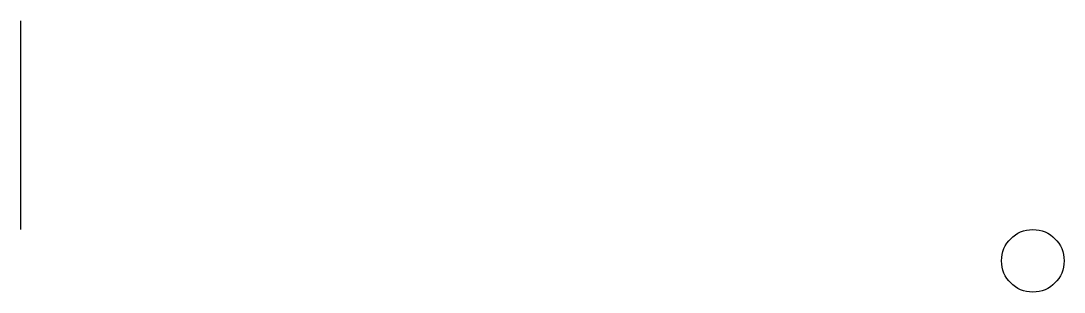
# Model space of a CAD drawing. Header units: millimetres. Extents: x 105 to 205, y -1 to 25.
import ezdxf

# ---------------------------------------------------------------- set-up
doc = ezdxf.new("R2010")
doc.units = ezdxf.units.MM
doc.layers.get('0').update_dxf_attribs({"linetype": 'CONTINUOUS'})

# ---------------------------------------------------------------- blocks, each defined once
blk = doc.blocks.new('LEAF')
at = {"color": 1}
blk.add_line((0, 0), (10, 0), dxfattribs=at)
blk = doc.blocks.new('ASSEMBLY')
at = {"xscale": 2, "yscale": 2, "zscale": 2, "rotation": 90}
blk.add_blockref('LEAF', (5, 5), dxfattribs=at)
blk = doc.blocks.new('SAME')
at = {"color": 5}
blk.add_circle((2, 2), 3, dxfattribs=at)

msp = doc.modelspace()

# ---------------------------------------------------------------- block references
for name, p in [('ASSEMBLY', (100, 0)), ('SAME', (200, 0))]:
    msp.add_blockref(name, p)

doc.saveas('drawing.dxf')
